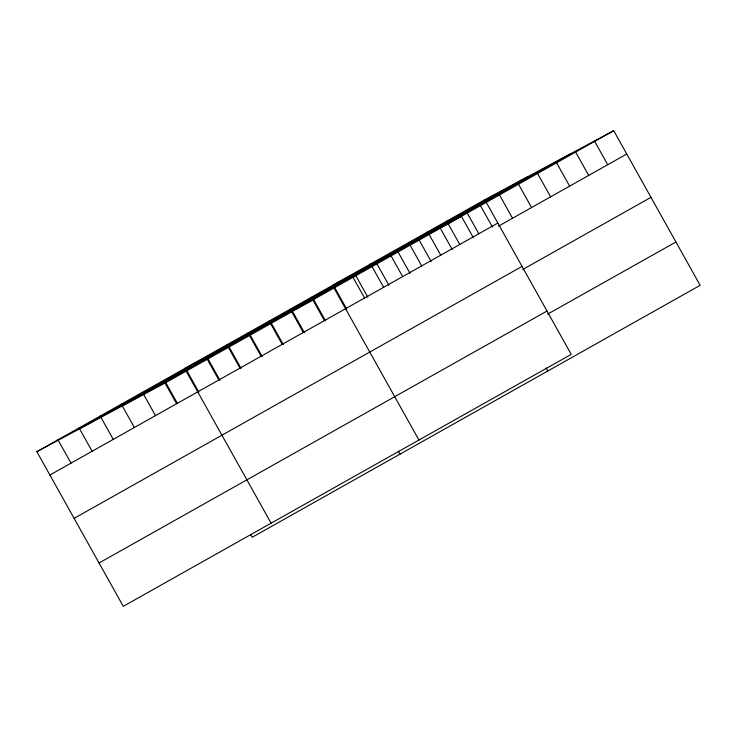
<?xml version="1.0" encoding="UTF-8"?>
<svg xmlns="http://www.w3.org/2000/svg" width="737" height="737" viewBox="0 0 737 737"><rect width="100%" height="100%" fill="white"/><g stroke="black" fill="none" stroke-linecap="round" stroke-linejoin="round"><path stroke-width="1.11" d="M484.799 199.727L571.23 354.377L123.282 606.33L36.85 451.68L484.799 199.727L613.718 130.67L700.15 285.32L252.201 537.273L250.552 534.325M79.393 428.888L527.342 176.935M123.226 405.414L571.175 153.462M36.85 451.68L165.77 382.623L613.718 130.67M49.895 475.015L497.844 223.062M498.507 226.148L626.763 154.005M74.115 518.351L522.063 266.398M522.726 269.484L650.983 197.341M99.062 562.994L547.011 311.042M547.674 314.128L675.93 241.994M594.676 141.384L607.721 164.72M575.643 152.089L588.688 175.424M556.601 162.794L569.646 186.129M537.568 173.508L550.613 196.843M518.526 184.213L531.57 207.548M499.493 194.918L512.537 218.253M480.45 205.632L492.408 227.024M465.766 210.432L478.801 233.767M473.375 237.729L461.417 216.337L332.498 285.385L418.929 440.035M546.2 368.03L547.849 370.987M446.723 221.137L459.768 244.472M440.302 228.212L452.251 249.603M427.69 231.851L440.726 255.186M419.178 240.096L431.136 261.488M408.648 242.556L421.693 265.891M398.063 251.971L410.021 273.363M389.615 253.261L402.651 276.596M376.948 263.846L388.896 285.237M370.573 263.975L383.618 287.31M355.824 275.73L367.781 297.122M351.531 274.68L364.575 298.015M334.709 287.605L346.666 308.996M325.551 320.871L313.594 299.48L184.674 368.528L271.105 523.187M398.376 451.182L400.025 454.13M311.382 297.269L324.418 320.604M292.478 311.355L304.427 332.746M290.258 309.144L303.303 332.479M271.354 323.239L283.312 344.63M269.143 321.019L282.188 344.354M250.239 335.114L262.197 356.505M248.028 332.903L261.073 356.238M229.124 346.989L241.073 368.38M226.913 344.778L239.949 368.113M208 358.873L219.958 380.264M205.789 356.653L218.834 379.988M186.885 370.748L198.843 392.139M165.77 382.623L177.184 403.047M163.559 380.412L176.594 403.747M142.434 392.287L155.479 415.622M121.319 404.162L134.364 427.506M100.204 416.046L113.249 439.381M79.089 427.921L92.125 451.256M57.965 439.796L71.01 463.131"/></g></svg>
